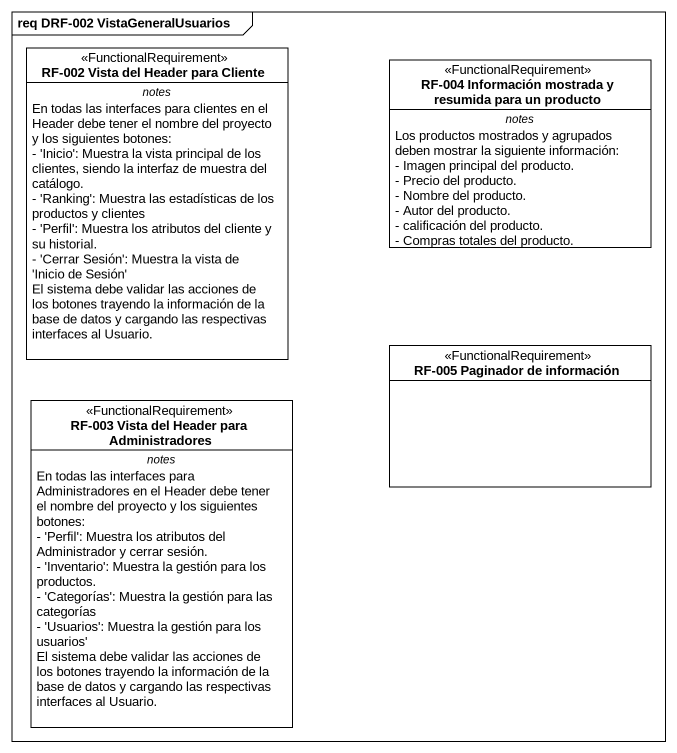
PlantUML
@startuml
mainframe req DRF-002 VistaGeneralUsuarios
hide circle
hide empty members
skinparam classAttributeIconSize 0
class "RF-002 Vista del Header para Cliente" as RF_002_Vista_del_Header <<FunctionalRequirement>> {
  -- notes --
  En todas las interfaces para clientes en el Header debe tener el nombre del proyecto y los siguientes botones:
  - 'Inicio': Muestra la vista principal de los clientes, siendo la interfaz de muestra del catálogo.
  - 'Ranking': Muestra las estadísticas de los productos y clientes
  - 'Perfil': Muestra los atributos del cliente y su historial.
  - 'Cerrar Sesión': Muestra la vista de 'Inicio de Sesión'
  El sistema debe validar las acciones de los botones trayendo la información de la base de datos y cargando las respectivas interfaces al Usuario.
}
class "RF-004 Información mostrada y resumida para un producto" as RF_004_Información_mostrada <<FunctionalRequirement>> {
  -- notes --
  Los productos mostrados y agrupados deben mostrar la siguiente información:
  - Imagen principal del producto.
  - Precio del producto.
  - Nombre del producto.
  - Autor del producto.
  - calificación del producto.
  - Compras totales del producto.
}
class "RF-005 Paginador de información" as RF_005_Paginador_de <<FunctionalRequirement>>
class "RF-003 Vista del Header para Administradores" as RF_003_Vista_del_Header <<FunctionalRequirement>> {
  -- notes --
  En todas las interfaces para Administradores en el Header debe tener el nombre del proyecto y los siguientes botones:
  - 'Perfil': Muestra los atributos del Administrador y cerrar sesión.
  - 'Inventario': Muestra la gestión para los productos.
  - 'Categorías': Muestra la gestión para las categorías
  - 'Usuarios': Muestra la gestión para los usuarios'
  El sistema debe validar las acciones de los botones trayendo la información de la base de datos y cargando las respectivas interfaces al Usuario.
}
@enduml
